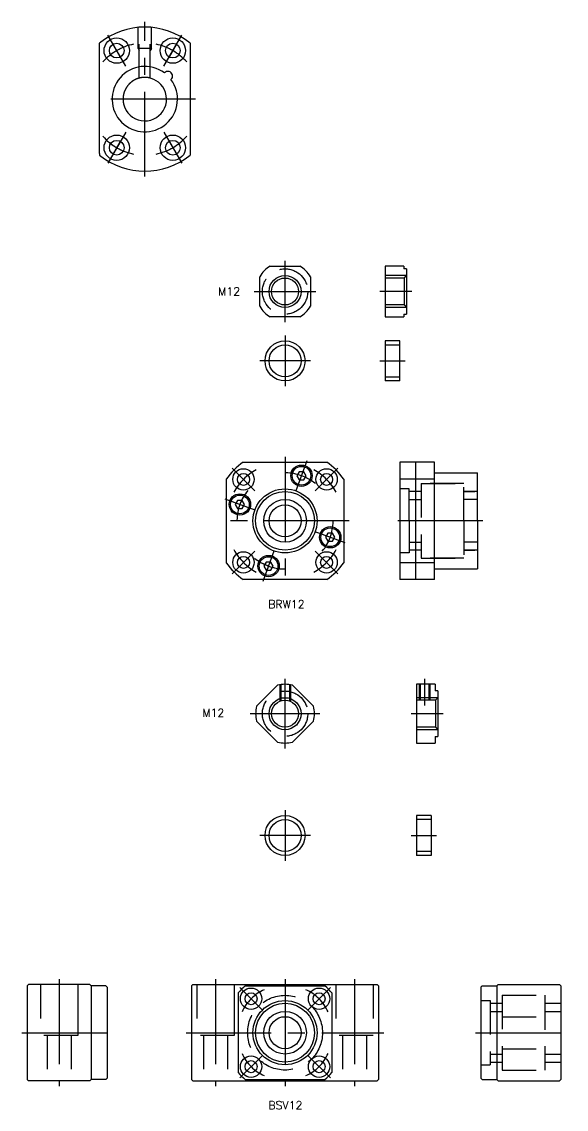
# Model space of a CAD drawing. Extents: x -97 to 612, y -38 to 379.
# Drawn here: x 408.2 to 612.1, y -28.7 to 378.8 of the extents above; entities that cross this region are included whole.
import ezdxf

# ---------------------------------------------------------------- set-up
doc = ezdxf.new("R2010")
doc.units = 0
doc.linetypes.add('CENTER', pattern=[50.8, 31.75, -6.35, 6.35, -6.35])
doc.linetypes.add('DASHED', pattern=[19.05, 12.7, -6.35])
doc.layers.get('0').update_dxf_attribs({"linetype": 'CONTINUOUS'})
doc.layers.add('CENTER', color=1, linetype='CENTER')
doc.styles.get("Standard").update_dxf_attribs({"font": 'txt.shx', "height": 3, "bigfont": 'bigfont.shx'})

msp = doc.modelspace()

# ---------------------------------------------------------------- linework, layer by layer
at = {"color": 3, "linetype": 'DASHED'}
for p, q in [((451.8, 368.77), (451.8, 376.65)), ((452.23, 357.65), (452.23, 376.69)), ((456.37, 357.65), (456.37, 376.69)), ((456.8, 368.77), (456.8, 376.65)), ((456.8, 368.77), (451.8, 368.77)), ((451.8, 368.77), (452.23, 368.02)), ((456.8, 368.77), (456.37, 368.02)), ((552.31, 283.7), (544.31, 283.7)), ((551.44, 282.75), (544.31, 282.75)), ((551.44, 282.75), (552.31, 283.7)), ((551.44, 282.75), (551.44, 272.65)), ((551.44, 272.65), (544.31, 272.65)), ((552.31, 271.7), (544.31, 271.7)), ((551.44, 272.65), (552.31, 271.7)), ((544.31, 257.7), (549.81, 257.7)), ((544.31, 245.7), (549.81, 245.7)), ((553.31, 203.75), (549.81, 203.75)), ((553.31, 191.75), (553.31, 203.75)), ((557.81, 205.75), (557.81, 177.75)), ((557.81, 205.75), (573.81, 205.75)), ((573.81, 205.75), (557.81, 205.75)), ((573.81, 191.75), (573.81, 205.75)), ((557.81, 202.75), (553.31, 202.75)), ((553.31, 199.75), (557.81, 199.75)), ((578.81, 202.75), (573.81, 202.75)), ((573.81, 202.75), (577.81, 202.75)), ((578.81, 199.75), (573.81, 199.75)), ((553.31, 191.75), (553.31, 179.75)), ((573.81, 191.75), (573.81, 177.75)), ((553.31, 183.75), (557.81, 183.75)), ((578.81, 183.75), (573.81, 183.75)), ((553.31, 179.75), (549.81, 179.75)), ((557.81, 180.75), (553.31, 180.75)), ((578.81, 180.75), (573.81, 180.75)), ((573.81, 180.75), (577.81, 180.75)), ((557.81, 177.75), (573.81, 177.75)), ((573.81, 177.75), (557.81, 177.75)), ((505.19, 130.4), (505.19, 124.3)), ((508.43, 130.4), (508.43, 124.3)), ((557.01, 130.52), (557.01, 124.57)), ((557.39, 130.52), (557.39, 124.57)), ((560.63, 130.52), (560.63, 124.57)), ((561.01, 130.52), (561.01, 124.57)), ((504.81, 130.34), (504.81, 124.16)), ((508.81, 130.34), (508.81, 124.16)), ((561.51, 79.9), (556.01, 79.9)), ((561.51, 67.9), (556.01, 67.9)), ((415.23, 18), (415.23, -1)), ((429.23, 18), (429.23, -1)), ((473.81, 18), (473.81, -1)), ((487.81, 18), (487.81, -1)), ((525.81, 18), (525.81, -1)), ((539.81, 18), (539.81, -1)), ((588.09, 14), (588.09, -14)), ((588.09, 14), (604.09, 14)), ((604.09, 14), (604.09, -14)), ((604.09, 13.8), (604.09, -14)), ((429.23, 10), (429.23, -1)), ((487.81, 10), (487.81, -1)), ((580.09, 12), (583.59, 12)), ((583.59, 12), (583.59, -12)), ((583.59, 11), (588.09, 11)), ((604.09, 11), (610.09, 11)), ((583.59, 8), (588.09, 8)), ((588.09, 6), (604.09, 6)), ((604.09, 8), (610.09, 8)), ((429.23, -1), (415.23, -1)), ((417.73, -1), (417.73, -18)), ((426.73, -1), (426.73, -18)), ((487.81, -1), (473.81, -1)), ((476.31, -1), (476.31, -18)), ((485.31, -1), (485.31, -18)), ((539.81, -1), (525.81, -1)), ((528.31, -1), (528.31, -18)), ((537.31, -1), (537.31, -18)), ((583.59, -8), (588.09, -8)), ((588.09, -6), (604.09, -6)), ((604.09, -8), (610.09, -8)), ((580.09, -12), (583.59, -12)), ((583.59, -11), (588.09, -11)), ((604.09, -11), (609.09, -11)), ((604.09, -11), (610.09, -11)), ((588.09, -14), (604.09, -14))]:
    msp.add_line(p, q, dxfattribs=at)
at = {"color": 7, "linetype": 'CONTINUOUS'}
for p, q in [((437.3, 370.1), (437.3, 370.74)), ((437.3, 329.44), (437.3, 370.1)), ((471.3, 370.74), (471.3, 370.1)), ((471.3, 370.1), (471.3, 329.44)), ((437.3, 329.44), (437.3, 328.79)), ((471.3, 329.44), (471.3, 328.79)), ((501.27, 287.2), (512.36, 287.2)), ((544.31, 287.2), (544.31, 268.2)), ((551.31, 287.2), (544.31, 287.2)), ((551.31, 287.2), (551.31, 286.2)), ((552.31, 286.2), (551.31, 286.2)), ((552.31, 286.2), (552.31, 269.2)), ((497.31, 272.16), (497.31, 283.25)), ((516.31, 283.25), (516.31, 272.16)), ((551.31, 269.2), (552.31, 269.2)), ((551.31, 269.2), (551.31, 268.2)), ((512.36, 268.2), (501.27, 268.2)), ((506.81, 268.2), (506.81, 268.2)), ((509.58, 268.2), (509.58, 268.2)), ((544.31, 268.2), (551.31, 268.2)), ((544.31, 259.2), (544.31, 244.2)), ((549.81, 259.2), (544.31, 259.2)), ((549.81, 244.2), (549.81, 259.2)), ((549.81, 244.2), (544.31, 244.2)), ((491.16, 213.75), (522.46, 213.75)), ((549.81, 213.75), (549.81, 169.75)), ((562.81, 213.75), (549.81, 213.75)), ((555.81, 169.75), (555.81, 213.75)), ((562.81, 169.75), (562.81, 213.75)), ((562.81, 209.75), (578.81, 209.75)), ((578.81, 191.75), (578.81, 209.75)), ((484.81, 207.41), (484.81, 176.1)), ((528.81, 207.41), (528.81, 176.1)), ((562.81, 207.41), (549.81, 207.41)), ((578.81, 191.75), (578.81, 173.75)), ((562.81, 176.1), (549.81, 176.1)), ((562.81, 173.75), (578.81, 173.75)), ((522.46, 169.75), (491.16, 169.75)), ((562.81, 169.75), (549.81, 169.75)), ((556.01, 130.52), (556.01, 108.52)), ((563.01, 130.52), (556.01, 130.52)), ((563.01, 130.52), (563.01, 128.02)), ((504.01, 130.16), (496.17, 122.31)), ((517.45, 122.31), (509.61, 130.16)), ((564.01, 128.02), (563.01, 128.02)), ((564.01, 128.02), (564.01, 111.02)), ((563.15, 124.57), (556.01, 124.57)), ((563.15, 124.57), (564.01, 125.52)), ((563.15, 124.57), (563.15, 114.47)), ((496.17, 116.72), (504.01, 108.88)), ((509.61, 108.88), (517.45, 116.72)), ((563.15, 114.47), (556.01, 114.47)), ((563.15, 114.47), (564.01, 113.52)), ((511.57, 110.84), (511.57, 110.84)), ((513.53, 112.8), (513.53, 112.8)), ((563.01, 111.02), (563.01, 108.52)), ((563.01, 111.02), (564.01, 111.02)), ((556.01, 108.52), (563.01, 108.52)), ((561.51, 81.4), (556.01, 81.4)), ((556.01, 81.4), (556.01, 66.4)), ((561.51, 81.4), (561.51, 66.4)), ((561.51, 66.4), (556.01, 66.4)), ((410.23, 17.5), (410.73, 18)), ((410.23, 17.5), (410.23, -17.5)), ((433.73, 18), (410.73, 18)), ((433.73, 18), (434.23, 17.5)), ((434.23, 17.5), (434.23, -17.5)), ((439.73, 17.5), (434.23, 17.5)), ((439.73, 17.5), (440.23, 17)), ((440.23, 17), (440.23, 0)), ((472.31, 18), (471.81, 17.5)), ((471.81, 17.5), (471.81, -17.5)), ((472.31, 18), (541.31, 18)), ((491.89, 17.5), (521.74, 17.5)), ((541.31, 18), (541.81, 17.5)), ((541.81, 17.5), (541.81, -17.5)), ((580.59, 17.5), (580.09, 17)), ((580.09, 17), (580.09, 0)), ((580.59, 17.5), (586.09, 17.5)), ((586.59, 18), (586.09, 17.5)), ((586.09, 17.5), (586.09, -17.5)), ((586.59, 18), (609.59, 18)), ((610.09, 17.5), (609.59, 18)), ((610.09, 17.5), (610.09, -17.5)), ((489.31, 14.92), (489.31, -14.92)), ((524.31, 14.92), (524.31, -14.92)), ((440.23, 0), (440.23, -17)), ((580.09, 0), (580.09, -17)), ((410.23, -17.5), (410.73, -18)), ((433.73, -18), (410.73, -18)), ((434.23, -17.5), (433.73, -18)), ((439.73, -17.5), (434.23, -17.5)), ((440.23, -17), (439.73, -17.5)), ((471.81, -17.5), (472.31, -18)), ((472.31, -18), (541.31, -18)), ((491.89, -17.5), (521.74, -17.5)), ((541.81, -17.5), (541.31, -18)), ((580.09, -17), (580.59, -17.5)), ((580.59, -17.5), (586.09, -17.5)), ((586.09, -17.5), (586.59, -18)), ((586.59, -18), (609.59, -18)), ((610.09, -17.5), (609.59, -18))]:
    msp.add_line(p, q, dxfattribs=at)
at = {"color": 3, "linetype": 'CONTINUOUS'}
for p, q in [((564.01, 125.52), (556.01, 125.52)), ((564.01, 113.52), (556.01, 113.52))]:
    msp.add_line(p, q, dxfattribs=at)
at = {"color": 7, "linetype": 'CONTINUOUS'}
for points in [[(512.1, 210.17), (511.23, 208.67), (512.1, 207.17), (513.83, 207.17), (514.7, 208.67), (513.83, 210.17)], [(489.03, 199.41), (488.16, 197.91), (489.03, 196.41), (490.76, 196.41), (491.63, 197.91), (490.76, 199.41)], [(522.86, 187.1), (521.99, 185.6), (522.86, 184.1), (524.59, 184.1), (525.46, 185.6), (524.59, 187.1)], [(499.79, 176.34), (498.92, 174.84), (499.79, 173.34), (501.52, 173.34), (502.39, 174.84), (501.52, 176.34)]]:
    msp.add_lwpolyline(points, close=True, dxfattribs=at)
at = {"color": 7}
for points in [[(455.58, 357.82, 0), (455.52, 357.83, 0), (455.45, 357.83, 0), (455.39, 357.84, 0), (455.32, 357.85, 0), (455.26, 357.86, 0), (455.19, 357.87, 0), (455.13, 357.88, 0), (455.06, 357.88, 0), (455, 357.89, 0), (454.94, 357.89, 0), (454.87, 357.9, 0), (454.81, 357.9, 0), (454.74, 357.9, 0), (454.68, 357.91, 0), (454.61, 357.91, 0), (454.55, 357.91, 0), (454.48, 357.92, 0), (454.42, 357.92, 0), (454.35, 357.92, 0), (454.29, 357.92, 0), (454.23, 357.92, 0), (454.16, 357.92, 0), (454.1, 357.92, 0), (454.03, 357.91, 0), (453.97, 357.91, 0), (453.9, 357.91, 0), (453.84, 357.9, 0), (453.78, 357.9, 0), (453.71, 357.9, 0), (453.65, 357.89, 0), (453.58, 357.89, 0), (453.52, 357.88, 0), (453.46, 357.87, 0), (453.4, 357.87, 0), (453.33, 357.86, 0), (453.27, 357.85, 0), (453.21, 357.84, 0), (453.14, 357.83, 0), (453.08, 357.83, 0), (453.02, 357.82, 0), (452.96, 357.81, 0), (452.9, 357.8, 0), (452.83, 357.78, 0), (452.77, 357.77, 0), (452.71, 357.76, 0), (452.65, 357.75, 0), (452.59, 357.74, 0), (452.52, 357.72, 0), (452.46, 357.71, 0), (452.4, 357.69, 0), (452.34, 357.68, 0), (452.28, 357.66, 0), (452.21, 357.65, 0), (452.15, 357.63, 0), (452.09, 357.61, 0), (452.03, 357.59, 0), (451.97, 357.58, 0), (451.91, 357.56, 0), (451.85, 357.54, 0), (451.78, 357.52, 0), (451.72, 357.5, 0), (451.66, 357.48, 0), (451.6, 357.46, 0), (451.54, 357.44, 0), (451.48, 357.41, 0), (451.42, 357.39, 0), (451.36, 357.37, 0), (451.3, 357.34, 0), (451.24, 357.32, 0), (451.18, 357.3, 0), (451.12, 357.27, 0), (451.06, 357.24, 0), (451, 357.22, 0), (450.94, 357.19, 0), (450.88, 357.16, 0), (450.82, 357.14, 0), (450.76, 357.11, 0), (450.7, 357.08, 0), (450.64, 357.05, 0), (450.59, 357.02, 0), (450.53, 356.99, 0), (450.47, 356.96, 0), (450.41, 356.93, 0), (450.36, 356.9, 0), (450.3, 356.87, 0), (450.24, 356.83, 0), (450.19, 356.8, 0), (450.13, 356.77, 0), (450.07, 356.74, 0), (450.02, 356.7, 0), (449.96, 356.67, 0), (449.91, 356.63, 0), (449.85, 356.6, 0), (449.8, 356.56, 0), (449.74, 356.52, 0), (449.69, 356.49, 0), (449.63, 356.45, 0), (449.58, 356.41, 0), (449.53, 356.37, 0), (449.48, 356.34, 0), (449.42, 356.3, 0), (449.37, 356.26, 0), (449.32, 356.22, 0), (449.27, 356.18, 0), (449.22, 356.14, 0), (449.17, 356.1, 0), (449.12, 356.06, 0), (449.07, 356.01, 0), (449.02, 355.97, 0), (448.97, 355.93, 0), (448.92, 355.89, 0), (448.87, 355.84, 0), (448.82, 355.8, 0), (448.77, 355.76, 0), (448.73, 355.71, 0), (448.68, 355.67, 0), (448.63, 355.62, 0), (448.59, 355.58, 0), (448.54, 355.53, 0), (448.5, 355.49, 0), (448.45, 355.44, 0), (448.41, 355.4, 0), (448.36, 355.35, 0), (448.32, 355.3, 0), (448.27, 355.25, 0), (448.23, 355.21, 0), (448.19, 355.16, 0), (448.15, 355.11, 0), (448.11, 355.06, 0), (448.06, 355.01, 0), (448.02, 354.97, 0), (447.98, 354.92, 0), (447.94, 354.87, 0), (447.9, 354.82, 0), (447.87, 354.77, 0), (447.83, 354.72, 0), (447.79, 354.67, 0), (447.75, 354.62, 0), (447.71, 354.57, 0), (447.68, 354.51, 0), (447.64, 354.46, 0), (447.6, 354.41, 0), (447.57, 354.36, 0), (447.53, 354.31, 0), (447.5, 354.25, 0), (447.46, 354.2, 0), (447.43, 354.15, 0), (447.39, 354.1, 0), (447.36, 354.04, 0), (447.33, 353.99, 0), (447.3, 353.93, 0), (447.26, 353.88, 0), (447.23, 353.82, 0), (447.2, 353.77, 0), (447.17, 353.71, 0), (447.14, 353.65, 0), (447.11, 353.6, 0), (447.08, 353.54, 0), (447.05, 353.48, 0), (447.02, 353.43, 0), (446.99, 353.37, 0), (446.96, 353.31, 0), (446.93, 353.25, 0), (446.91, 353.19, 0), (446.88, 353.13, 0), (446.85, 353.07, 0), (446.83, 353.02, 0), (446.8, 352.96, 0), (446.77, 352.9, 0), (446.75, 352.84, 0), (446.73, 352.78, 0), (446.7, 352.71, 0), (446.68, 352.65, 0), (446.66, 352.59, 0), (446.63, 352.53, 0), (446.61, 352.47, 0), (446.59, 352.41, 0), (446.57, 352.35, 0), (446.55, 352.29, 0), (446.53, 352.22, 0), (446.51, 352.16, 0), (446.49, 352.1, 0), (446.47, 352.04, 0), (446.45, 351.97, 0), (446.44, 351.91, 0), (446.42, 351.85, 0), (446.4, 351.78, 0), (446.39, 351.72, 0), (446.37, 351.66, 0), (446.36, 351.59, 0), (446.34, 351.53, 0), (446.33, 351.47, 0), (446.32, 351.4, 0), (446.3, 351.34, 0), (446.29, 351.27, 0), (446.28, 351.21, 0), (446.27, 351.15, 0), (446.26, 351.08, 0), (446.25, 351.02, 0), (446.24, 350.95, 0), (446.23, 350.89, 0), (446.22, 350.82, 0), (446.21, 350.76, 0), (446.2, 350.69, 0), (446.2, 350.63, 0), (446.19, 350.56, 0), (446.18, 350.5, 0), (446.18, 350.44, 0), (446.17, 350.37, 0), (446.17, 350.31, 0), (446.17, 350.24, 0), (446.16, 350.18, 0), (446.16, 350.11, 0), (446.16, 350.05, 0), (446.15, 349.98, 0), (446.15, 349.92, 0), (446.15, 349.85, 0), (446.15, 349.79, 0), (446.15, 349.72, 0), (446.15, 349.66, 0), (446.15, 349.6, 0), (446.15, 349.53, 0), (446.16, 349.47, 0), (446.16, 349.4, 0), (446.16, 349.34, 0), (446.17, 349.27, 0), (446.17, 349.21, 0), (446.17, 349.15, 0), (446.18, 349.08, 0), (446.19, 349.02, 0), (446.19, 348.96, 0), (446.2, 348.89, 0), (446.2, 348.83, 0), (446.21, 348.77, 0), (446.22, 348.7, 0), (446.23, 348.64, 0), (446.24, 348.58, 0), (446.25, 348.52, 0), (446.26, 348.46, 0), (446.27, 348.39, 0), (446.28, 348.33, 0), (446.29, 348.27, 0), (446.3, 348.21, 0), (446.31, 348.15, 0), (446.33, 348.08, 0), (446.34, 348.02, 0), (446.35, 347.96, 0), (446.37, 347.9, 0), (446.38, 347.84, 0), (446.4, 347.77, 0), (446.41, 347.71, 0), (446.43, 347.65, 0), (446.45, 347.59, 0), (446.46, 347.53, 0), (446.48, 347.46, 0), (446.5, 347.4, 0), (446.52, 347.34, 0), (446.54, 347.28, 0), (446.56, 347.22, 0), (446.58, 347.16, 0), (446.6, 347.1, 0), (446.62, 347.04, 0), (446.64, 346.98, 0), (446.67, 346.92, 0), (446.69, 346.85, 0), (446.71, 346.79, 0), (446.74, 346.73, 0), (446.76, 346.67, 0), (446.79, 346.61, 0), (446.81, 346.55, 0), (446.84, 346.49, 0), (446.86, 346.44, 0), (446.89, 346.38, 0), (446.92, 346.32, 0), (446.94, 346.26, 0), (446.97, 346.2, 0), (447, 346.14, 0), (447.03, 346.08, 0), (447.06, 346.02, 0), (447.09, 345.97, 0), (447.12, 345.91, 0), (447.15, 345.85, 0), (447.19, 345.79, 0), (447.22, 345.74, 0), (447.25, 345.68, 0), (447.28, 345.62, 0), (447.32, 345.57, 0)], [(451.94, 357.57, 0), (451.94, 357.57, 0), (451.94, 357.57, 0), (451.94, 357.57, 0), (451.93, 357.57, 0), (451.93, 357.56, 0), (451.93, 357.56, 0), (451.93, 357.56, 0), (451.92, 357.56, 0), (451.92, 357.56, 0), (451.92, 357.56, 0), (451.92, 357.56, 0), (451.92, 357.56, 0), (451.91, 357.56, 0), (451.91, 357.56, 0), (451.91, 357.56, 0), (451.91, 357.56, 0), (451.9, 357.56, 0), (451.9, 357.56, 0), (451.9, 357.56, 0), (451.9, 357.56, 0), (451.89, 357.55, 0), (451.89, 357.55, 0), (451.89, 357.55, 0), (451.89, 357.55, 0), (451.89, 357.55, 0), (451.88, 357.55, 0), (451.88, 357.55, 0), (451.88, 357.55, 0), (451.88, 357.55, 0), (451.88, 357.55, 0), (451.87, 357.55, 0), (451.87, 357.55, 0), (451.87, 357.55, 0), (451.87, 357.55, 0), (451.86, 357.55, 0), (451.86, 357.54, 0), (451.86, 357.54, 0), (451.86, 357.54, 0), (451.86, 357.54, 0), (451.85, 357.54, 0), (451.85, 357.54, 0), (451.85, 357.54, 0), (451.85, 357.54, 0), (451.85, 357.54, 0), (451.84, 357.54, 0), (451.84, 357.54, 0), (451.84, 357.54, 0), (451.84, 357.54, 0), (451.83, 357.54, 0), (451.83, 357.53, 0), (451.83, 357.53, 0), (451.83, 357.53, 0), (451.82, 357.53, 0), (451.82, 357.53, 0), (451.82, 357.53, 0), (451.82, 357.53, 0), (451.82, 357.53, 0), (451.81, 357.53, 0), (451.81, 357.53, 0), (451.81, 357.53, 0), (451.81, 357.53, 0), (451.81, 357.53, 0), (451.8, 357.52, 0), (451.8, 357.52, 0), (451.8, 357.52, 0), (451.8, 357.52, 0), (451.79, 357.52, 0), (451.79, 357.52, 0), (451.79, 357.52, 0), (451.79, 357.52, 0), (451.79, 357.52, 0), (451.78, 357.52, 0), (451.78, 357.52, 0), (451.78, 357.52, 0), (451.78, 357.52, 0), (451.77, 357.52, 0), (451.77, 357.51, 0), (451.77, 357.51, 0), (451.77, 357.51, 0), (451.77, 357.51, 0), (451.76, 357.51, 0), (451.76, 357.51, 0), (451.76, 357.51, 0), (451.76, 357.51, 0), (451.75, 357.51, 0), (451.75, 357.51, 0), (451.75, 357.51, 0), (451.75, 357.51, 0), (451.75, 357.51, 0), (451.74, 357.51, 0), (451.74, 357.5, 0), (451.74, 357.5, 0), (451.74, 357.5, 0), (451.74, 357.5, 0), (451.73, 357.5, 0)], [(456.13, 357.71, 0), (456.12, 357.71, 0), (456.12, 357.71, 0), (456.11, 357.71, 0), (456.11, 357.71, 0), (456.1, 357.72, 0), (456.1, 357.72, 0), (456.09, 357.72, 0), (456.08, 357.72, 0), (456.08, 357.72, 0), (456.07, 357.72, 0), (456.07, 357.72, 0), (456.06, 357.73, 0), (456.06, 357.73, 0), (456.05, 357.73, 0), (456.04, 357.73, 0), (456.04, 357.73, 0), (456.03, 357.73, 0), (456.03, 357.73, 0), (456.02, 357.73, 0), (456.01, 357.74, 0), (456.01, 357.74, 0), (456, 357.74, 0), (456, 357.74, 0), (455.99, 357.74, 0), (455.99, 357.74, 0), (455.98, 357.74, 0), (455.98, 357.74, 0), (455.97, 357.75, 0), (455.96, 357.75, 0), (455.96, 357.75, 0), (455.95, 357.75, 0), (455.95, 357.75, 0), (455.94, 357.75, 0), (455.93, 357.75, 0), (455.93, 357.75, 0), (455.92, 357.75, 0), (455.92, 357.75, 0), (455.91, 357.76, 0), (455.91, 357.76, 0), (455.9, 357.76, 0), (455.89, 357.76, 0), (455.89, 357.76, 0), (455.88, 357.76, 0), (455.88, 357.76, 0), (455.87, 357.76, 0), (455.87, 357.77, 0), (455.86, 357.77, 0), (455.85, 357.77, 0), (455.85, 357.77, 0), (455.84, 357.77, 0), (455.84, 357.77, 0), (455.83, 357.77, 0), (455.82, 357.77, 0), (455.82, 357.77, 0), (455.81, 357.78, 0), (455.81, 357.78, 0), (455.8, 357.78, 0), (455.8, 357.78, 0), (455.79, 357.78, 0), (455.79, 357.78, 0), (455.78, 357.78, 0), (455.77, 357.78, 0), (455.77, 357.78, 0), (455.76, 357.79, 0), (455.76, 357.79, 0), (455.75, 357.79, 0), (455.74, 357.79, 0), (455.74, 357.79, 0), (455.73, 357.79, 0), (455.73, 357.79, 0), (455.72, 357.79, 0), (455.71, 357.79, 0), (455.71, 357.8, 0), (455.7, 357.8, 0), (455.7, 357.8, 0), (455.69, 357.8, 0), (455.69, 357.8, 0), (455.68, 357.8, 0), (455.68, 357.8, 0), (455.67, 357.8, 0), (455.66, 357.8, 0), (455.66, 357.8, 0), (455.65, 357.81, 0), (455.65, 357.81, 0), (455.64, 357.81, 0), (455.63, 357.81, 0), (455.63, 357.81, 0), (455.62, 357.81, 0), (455.62, 357.81, 0), (455.61, 357.81, 0), (455.61, 357.81, 0), (455.6, 357.81, 0), (455.59, 357.81, 0), (455.59, 357.81, 0), (455.58, 357.82, 0)]]:
    msp.add_polyline3d(points, dxfattribs=at)
at = {"color": 7, "linetype": 'CONTINUOUS'}
for centre, radius in [((443.8, 367.95), 4.75), ((464.8, 367.95), 4.75), ((443.8, 367.95), 2.75), ((464.8, 367.95), 2.75), ((443.8, 331.58), 4.75), ((443.8, 331.58), 2.75), ((464.8, 331.58), 4.75), ((464.8, 331.58), 2.75), ((506.81, 277.7), 5.05), ((506.81, 251.7), 7.5), ((506.81, 251.7), 6), ((512.97, 208.67), 4), ((512.97, 208.67), 3.5), ((491.25, 207.31), 4), ((491.25, 207.31), 2.25), ((522.37, 207.31), 4), ((522.37, 207.31), 2.25), ((506.81, 191.75), 12), ((489.9, 197.91), 4), ((489.9, 197.91), 3.5), ((506.81, 191.75), 11), ((506.81, 191.75), 8), ((506.81, 191.75), 6), ((523.72, 185.6), 4), ((523.72, 185.6), 3.5), ((491.25, 176.2), 4), ((522.37, 176.2), 4), ((491.25, 176.2), 2.25), ((500.65, 174.84), 4), ((500.65, 174.84), 3.5), ((522.37, 176.2), 2.25), ((506.81, 119.52), 5.05), ((506.81, 73.9), 7.5), ((506.81, 73.9), 6), ((494.08, 12.73), 4), ((519.54, 12.73), 4), ((494.08, 12.73), 2.25), ((519.54, 12.73), 2.25), ((506.81, 0), 12), ((506.81, 0), 11), ((506.81, 0), 8), ((506.81, 0), 6), ((494.08, -12.73), 4), ((494.08, -12.73), 2.25), ((519.54, -12.73), 4), ((519.54, -12.73), 2.25)]:
    msp.add_circle(centre, radius, dxfattribs=at)
at = {"color": 3, "linetype": 'DASHED'}
for centre, radius in [((506.81, 277.7), 8.5), ((506.81, 119.52), 8.5), ((506.81, 0), 14)]:
    msp.add_circle(centre, radius, dxfattribs=at)
at = {"color": 3, "linetype": 'CONTINUOUS'}
for centre in [(506.81, 277.7), (506.81, 119.52)]:
    msp.add_circle(centre, 6, dxfattribs=at)
at = {"color": 7, "linetype": 'CONTINUOUS'}
for centre, radius, start, end in [((454.3, 349.77), 27, 50.9772, 129.0228), ((454.3, 349.77), 12.25, 53.1921, 36.8079), ((462.96, 358.43), 1.75, 310.904, 139.096), ((454.31, 349.82), 8.1, 80.0029, 81.4548), ((454.3, 349.77), 8.15, 50.8291, 80.0073), ((454.3, 349.77), 8.15, 343.9672, 50.8291), ((454.3, 349.77), 8.15, 211.0138, 343.9672), ((454.3, 349.77), 27, 230.9772, 309.0228), ((506.81, 277.7), 11, 120.2726, 149.7274), ((506.81, 277.7), 11, 30.2726, 59.7274), ((506.81, 277.7), 11, 210.2726, 239.7274), ((506.81, 277.7), 11, 300.2726, 329.7274), ((506.81, 191.75), 27, 125.4309, 144.5691), ((506.81, 191.75), 27, 35.4309, 54.5691), ((506.81, 191.75), 27, 215.4309, 234.5691), ((506.81, 191.75), 27, 305.4309, 324.5691), ((506.81, 119.52), 11, 75.2726, 104.7274), ((506.81, 119.52), 11, 165.2726, 194.7274), ((506.81, 119.52), 11, 345.2726, 14.7274), ((506.81, 119.52), 11, 255.2726, 284.7274), ((506.81, 0), 23, 130.4591, 139.5409), ((506.81, 0), 23, 40.4591, 49.5409), ((506.81, 0), 23, 220.4591, 229.5409), ((506.81, 0), 23, 310.4591, 319.5409)]:
    msp.add_arc(centre, radius, start, end, dxfattribs=at)
at = {"layer": 'CENTER', "color": 1, "linetype": 'CENTER'}
for p, q in [((454.3, 320.77), (454.3, 378.77)), ((447.18, 362.11), (440.43, 373.8)), ((461.43, 362.11), (468.18, 373.8)), ((445.11, 365.68), (442.49, 370.23)), ((463.49, 365.68), (466.11, 370.23)), ((463.49, 365.68), (466.11, 370.23)), ((463.49, 365.68), (466.11, 370.23)), ((473.3, 349.77), (435.3, 349.77)), ((447.18, 337.43), (440.43, 325.74)), ((461.43, 337.43), (468.18, 325.74)), ((445.11, 333.85), (442.49, 329.31)), ((445.11, 333.85), (442.49, 329.31)), ((445.11, 333.85), (442.49, 329.31)), ((463.49, 333.85), (466.11, 329.31)), ((506.81, 266.2), (506.81, 289.2)), ((495.31, 277.7), (518.31, 277.7)), ((554.31, 277.7), (542.31, 277.7)), ((506.81, 261.2), (506.81, 242.2)), ((516.31, 251.7), (497.31, 251.7)), ((542.31, 251.7), (551.81, 251.7)), ((506.81, 215.75), (506.81, 167.75)), ((515.02, 214.31), (510.91, 203.03)), ((487.01, 211.55), (495.5, 203.07)), ((526.61, 211.55), (518.12, 203.07)), ((484.26, 199.96), (495.53, 195.86)), ((530.81, 191.75), (482.81, 191.75)), ((580.81, 191.75), (547.81, 191.75)), ((529.36, 183.55), (518.09, 187.65)), ((487.01, 171.96), (495.5, 180.44)), ((498.6, 169.2), (502.71, 180.48)), ((526.61, 171.96), (518.12, 180.44)), ((506.81, 106.52), (506.81, 132.52)), ((559.01, 132.52), (559.01, 122.57)), ((519.81, 119.52), (493.81, 119.52)), ((566.01, 119.52), (554.01, 119.52)), ((506.81, 83.4), (506.81, 64.4)), ((516.31, 73.9), (497.31, 73.9)), ((554.01, 73.9), (563.51, 73.9)), ((422.23, 20), (422.23, -20)), ((480.81, 20), (480.81, -20)), ((498.33, 8.49), (489.84, 16.97)), ((506.81, 20), (506.81, -20)), ((515.3, 8.49), (523.78, 16.97)), ((532.81, 20), (532.81, -20)), ((408.23, 0), (442.23, 0)), ((469.81, 0), (543.81, 0)), ((578.09, 0), (612.09, 0)), ((489.84, -16.97), (498.33, -8.49)), ((523.78, -16.97), (515.3, -8.49))]:
    msp.add_line(p, q, dxfattribs=at)
for centre, radius, start, end in [((454.3, 349.77), 21, 101.5557, 138.4443), ((454.3, 349.77), 21, 112.838, 127.162), ((454.3, 349.77), 21, 41.5557, 78.4443), ((454.3, 349.77), 21, 52.838, 67.162), ((454.3, 349.77), 21, 52.838, 67.162), ((454.3, 349.77), 21, 52.838, 67.162), ((454.3, 349.77), 21, 221.5557, 258.4443), ((454.3, 349.77), 21, 281.5557, 318.4443), ((454.3, 349.77), 21, 232.838, 247.162), ((454.3, 349.77), 21, 232.838, 247.162), ((454.3, 349.77), 21, 232.838, 247.162), ((454.3, 349.77), 21, 292.838, 307.162), ((506.81, 191.75), 22, 119.325, 150.675), ((506.81, 191.75), 18, 50.8119, 89.1881), ((506.81, 191.75), 22, 29.325, 60.675), ((506.81, 191.75), 18, 140.8119, 179.1881), ((506.81, 191.75), 18, 320.8119, 359.1881), ((506.81, 191.75), 22, 209.325, 240.675), ((506.81, 191.75), 22, 299.325, 330.675), ((506.81, 191.75), 18, 230.8119, 269.1881), ((505.4, 1.41), 16, 113.3861, 156.6138), ((508.22, 1.41), 16, 23.3861, 66.6138), ((505.4, -1.41), 16, 203.3861, 246.6138), ((508.22, -1.41), 16, 293.3861, 336.6138)]:
    msp.add_arc(centre, radius, start, end, dxfattribs=at)

# ---------------------------------------------------------------- texts
at = {"color": 7, "linetype": 'CONTINUOUS'}
for s, p in [('M12', (481.75, 276.25)), ('BRW12', (500.51, 159.03)), ('M12', (475.84, 118.36)), ('BSV12', (500.58, -28.69))]:
    msp.add_text(s, height=3, dxfattribs=at).set_placement(p)

doc.saveas('drawing.dxf')
